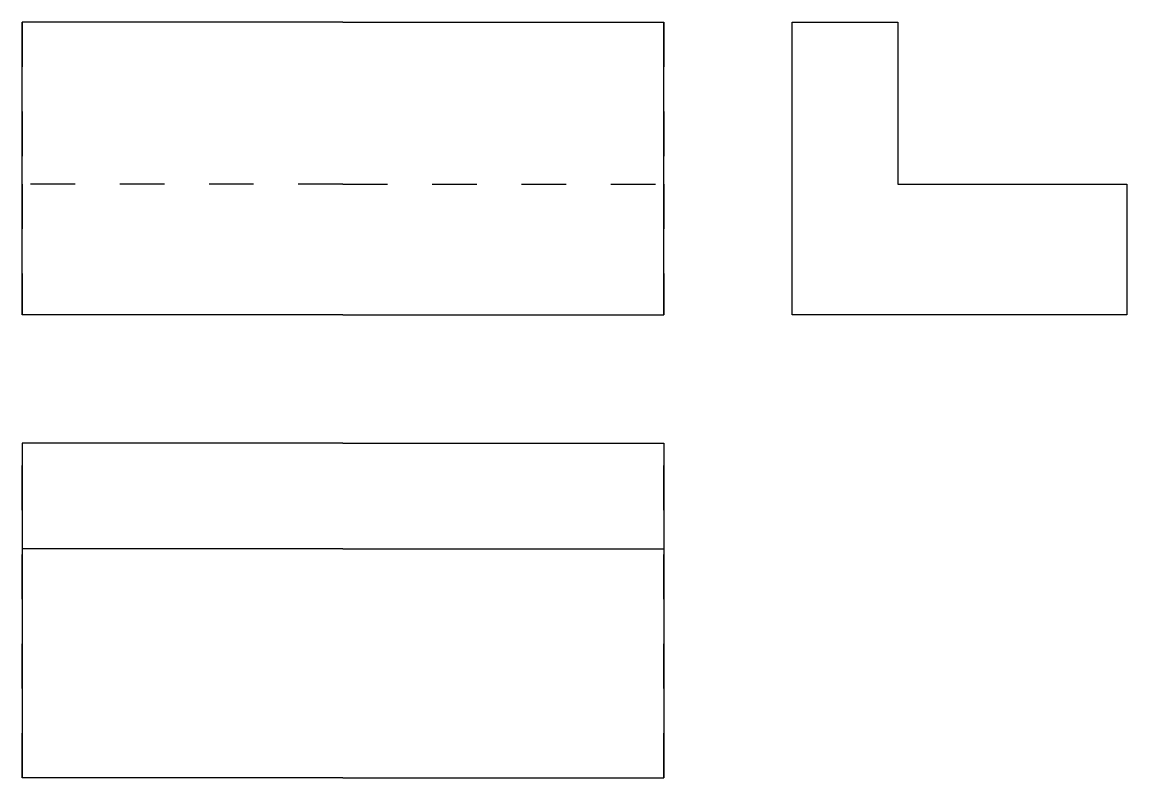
# Model space of a CAD drawing. Extents: x 0 to 2.48, y 0 to 1.69.
import ezdxf

# ---------------------------------------------------------------- set-up
doc = ezdxf.new("R2010")
doc.units = 0
doc.linetypes.add('HIDDEN', pattern=[0.071875, 0.047941, -0.023934])
for name, color, linetype in [('FRONT', 7, 'CONTINUOUS'), ('FRONT_HID', 7, 'HIDDEN'), ('LEFT', 7, 'CONTINUOUS'), ('TOP', 7, 'CONTINUOUS'), ('TOP_HID', 7, 'HIDDEN')]:
    doc.layers.add(name, color=color, linetype=linetype)

msp = doc.modelspace()

# ---------------------------------------------------------------- linework, layer by layer
at = {"layer": 'FRONT'}
for p, q in [((0, 1.0375), (0, 1.692763)), ((0.71875, 1.692763), (0, 1.692763)), ((0.71875, 1.692763), (1.4375, 1.692763)), ((1.4375, 1.0375), (1.4375, 1.692763)), ((0.71875, 1.0375), (0, 1.0375)), ((0.71875, 1.0375), (1.4375, 1.0375))]:
    msp.add_line(p, q, dxfattribs=at)
at = {"layer": 'FRONT_HID', "linetype": 'HIDDEN'}
for p, q in [((0, 1.692763), (0, 1.329605)), ((1.4375, 1.692763), (1.4375, 1.329605)), ((0.71875, 1.329605), (0, 1.329605)), ((0, 1.329605), (0, 1.0375)), ((0.71875, 1.329605), (0, 1.329605)), ((0.71875, 1.329605), (1.4375, 1.329605)), ((0.71875, 1.329605), (1.4375, 1.329605)), ((1.4375, 1.329605), (1.4375, 1.0375))]:
    msp.add_line(p, q, dxfattribs=at)
at = {"layer": 'LEFT'}
for p, q in [((1.725, 1.0375), (1.725, 1.692763)), ((1.725, 1.692763), (1.961842, 1.692763)), ((1.961842, 1.692763), (1.961842, 1.329605)), ((1.961842, 1.329605), (2.475, 1.329605)), ((2.475, 1.329605), (2.475, 1.0375)), ((2.475, 1.0375), (1.725, 1.0375))]:
    msp.add_line(p, q, dxfattribs=at)
at = {"layer": 'TOP'}
for p, q in [((0.71875, 0.75), (0, 0.75)), ((0, 0.75), (0, 0.513158)), ((0.71875, 0.75), (1.4375, 0.75)), ((1.4375, 0.75), (1.4375, 0.513158)), ((0, 0.513158), (0, 0)), ((0.71875, 0.513158), (0, 0.513158)), ((0.71875, 0.513158), (1.4375, 0.513158)), ((1.4375, 0.513158), (1.4375, 0)), ((0.71875, 0), (0, 0)), ((0.71875, 0), (1.4375, 0))]:
    msp.add_line(p, q, dxfattribs=at)
at = {"layer": 'TOP_HID', "linetype": 'HIDDEN'}
for p, q in [((0, 0), (0, 0.75)), ((1.4375, 0), (1.4375, 0.75))]:
    msp.add_line(p, q, dxfattribs=at)

doc.saveas('drawing.dxf')
